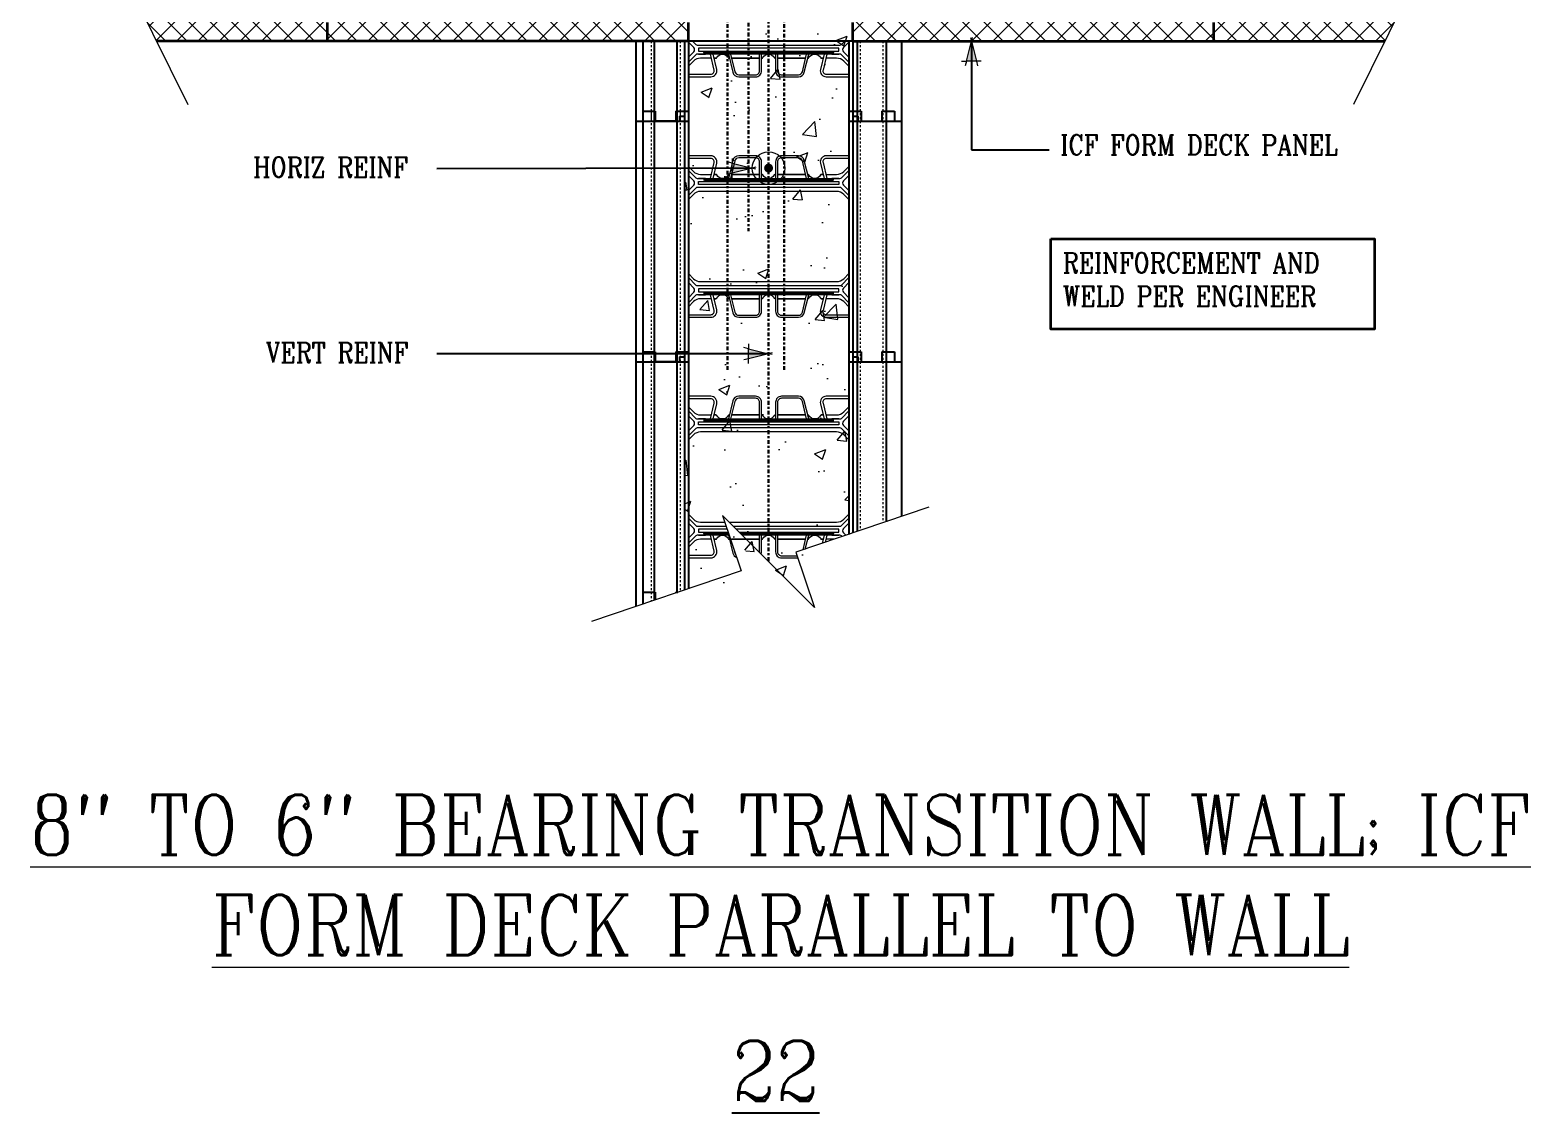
# Model space of a CAD drawing. Header units: inches. Extents: x -135.6 to -60.2, y 233.1 to 320.
# Drawn here: x -135 to -60.2, y 233.1 to 287.1 of the extents above; entities that cross this region are included whole.
import ezdxf

# ---------------------------------------------------------------- set-up
doc = ezdxf.new("R2010")
doc.units = ezdxf.units.IN
doc.header["$MEASUREMENT"] = 0
for name, pattern in [('CENTER', [2, 1.25, -0.25, 0.25, -0.25]), ('DASHED2', [0.375, 0.25, -0.125]), ('HIDDEN', [0.375, 0.25, -0.125])]:
    doc.linetypes.add(name, pattern=pattern)
doc.layers.get('Defpoints').update_dxf_attribs({"color": 252})
for name, color, linetype, lineweight in [('A2 Hatch', 8, 'Continuous', 9), ('A4 medium', 7, 'Continuous', 35), ('DETAILS', 7, 'Continuous', 13), ('DIM', 3, 'Continuous', 13), ('REBAR', 2, 'CENTER', 30)]:
    doc.layers.add(name, color=color, linetype=linetype, lineweight=lineweight)
doc.styles.add('ARCTEXT', font='arctext.shx', dxfattribs={"width": 0.85})
doc.styles.add('RomanC', font='romanc.shx', dxfattribs={"width": 0.85, "height": 5})
doc.dimstyles.new('ARCTEXT1-4', dxfattribs={"dimtxt": 4, "dimasz": 2, "dimexe": 2, "dimexo": 2, "dimgap": 2, "dimtad": 1, "dimdec": 4, "dimzin": 3, "dimdsep": 46, "dimlunit": 4, "dimtxsty": 'ARCTEXT', "dimblk": 'ARCHTICK', "dimcen": 2, "dimaunit": 1, "dimadec": 0, "dimazin": 0, "dimtfac": 1, "dimtdec": 4, "dimtmove": 2, "dimatfit": 3, "dimldrblk": 'arrow', "dimfxl": 1, "dimtolj": 1, "dimtzin": 0, "dimarcsym": 0})
pattern_1 = [(45, (-3330.2749, 728.0245), (-0.53033009, 0.53033009), []), (135, (-3330.2749, 728.0245), (-0.53033009, -0.53033009), [])]
pattern_2 = [(135, (3134.04895, 728.0245), (0.53033009, 0.53033009), []), (45, (3134.04895, 728.0245), (0.53033009, -0.53033009), [])]

# ---------------------------------------------------------------- blocks, each defined once
blk = doc.blocks.new('_ArchTick')
at = {"color": 0, "linetype": 'ByBlock', "const_width": 0.15}
blk.add_lwpolyline([(-0.5, -0.5), (0.5, 0.5)], dxfattribs=at)
blk = doc.blocks.new('arrow')
at = {"layer": 'DIM'}
blk.add_hatch(color=253, dxfattribs=at).paths.add_polyline_path([(-2, 0.5), (-2, -0.5), (0, 0)])
at = {"layer": 'DIM', "lineweight": 9}
for points in [[(-2, 0.98), (-2, 0.5), (-2.47, 0.62)], [(0.37, 0.09), (0, 0)], [(0.37, -0.09), (0, 0)], [(-2, -0.98), (-2, -0.5), (-2.47, -0.62)]]:
    blk.add_lwpolyline(points, dxfattribs=at)
at = {"layer": 'DIM', "lineweight": 15}
blk.add_lwpolyline([(0, 0), (-2, -0.5), (-2, 0.5), (0, 0)], dxfattribs=at)

msp = doc.modelspace()

# ---------------------------------------------------------------- hatches: boundary and pattern name
at = {"layer": 'A2 Hatch', "ltscale": 0.15}
h = msp.add_hatch(dxfattribs=at)
h.set_pattern_fill('AR-CONC', color=256, scale=0.8, style=0)
h.set_pattern_definition([(50, (-3184.082, 732.2644), (5.7380815, -0.502017), [0.6, -6.6]), (355, (-3184.082, 732.2644), (-1.110011, 6.017537), [0.48, -5.28]), (100.45145, (-3183.604, 732.2225), (4.628071, 5.51552), [0.509922, -5.609137]), (46.1842, (-3184.082, 733.8644), (8.537928, -1.324152), [0.9, -9.9]), (96.63564, (-3183.371, 733.754), (7.477296, 7.792949), [0.764882, -8.413704]), (351.1842, (-3184.082, 733.864), (7.477296, 7.79295), [0.72, -7.92]), (21, (-3183.282, 733.4644), (4.7752564, -3.220951), [0.6, -6.6]), (326, (-3183.282, 733.4644), (1.946523, 5.8012), [0.48, -5.28]), (71.45144, (-3182.8843, 733.196), (6.721779, 2.580249), [0.509922, -5.609137]), (37.5, (-3184.0822, 732.2644), (0.0972788, 2.6631508), [0, -5.216, 0, -5.36, 0, -5.3]), (7.5, (-3184.0822, 732.2644), (2.1045563, 3.1552937), [0, -3.056, 0, -5.096, 0, -2.02]), (327.5, (-3185.8662, 732.2644), (4.2705795, -0.180439), [0, -2, 0, -6.24, 0, -8.28]), (317.5, (-3186.6662, 732.2644), (4.6654894, 0.80084), [0, -2.6, 0, -4.144, 0, -5.88])])
h.paths.add_polyline_path([(-100.227, 316.178), (-102.213, 315.504), (-102.413, 258.488), (-99.543, 259.461), (-100.479, 262.221), (-95.883, 257.625), (-96.819, 260.385), (-94.213, 261.269), (-94.217, 293.851), (-96.217, 293.851), (-96.217, 317.537), (-97.502, 317.101), (-96.566, 314.341), (-101.163, 318.938)])
h = msp.add_hatch(dxfattribs=at)
h.set_pattern_fill('ANSI37', color=256, scale=6, style=0)
h.set_pattern_definition(pattern_2)
h.paths.add_polyline_path([(-120.213, 286.529), (-128.743, 286.529), (-129.73, 288.529), (-127.463, 288.529), (-127.73, 291.526), (-126.73, 292.526), (-120.213, 292.526), (-120.213, 291.605), (-121.248, 290.57), (-121.248, 288.488), (-120.213, 287.453)])
h = msp.add_hatch(dxfattribs=at)
h.set_pattern_fill('ANSI37', color=256, scale=6, style=0)
h.set_pattern_definition(pattern_2)
h.paths.add_polyline_path([(-108.73, 292.526), (-102.213, 292.526), (-102.213, 291.605), (-103.248, 290.57), (-103.248, 288.488), (-102.213, 287.453), (-102.213, 286.529), (-120.213, 286.529), (-120.213, 287.453), (-121.248, 288.488), (-121.248, 290.57), (-120.213, 291.605), (-120.213, 292.526), (-114.73, 292.526), (-113.73, 291.526), (-113.998, 288.529), (-109.463, 288.529), (-109.73, 291.526)])
edge = h.paths.add_edge_path()
edge.add_line((-120.213, 291.605), (-121.248, 290.57))
edge.add_line((-120.213, 287.453), (-121.248, 288.488))
edge.add_line((-121.248, 288.488), (-121.248, 290.57))
h = msp.add_hatch(dxfattribs=at)
h.set_pattern_fill('ANSI37', color=256, scale=6, style=0)
h.set_pattern_definition(pattern_1)
h.paths.add_polyline_path([(-87.495, 292.526), (-94.013, 292.526), (-94.013, 291.605), (-92.978, 290.57), (-92.978, 288.488), (-94.013, 287.453), (-94.013, 286.529), (-76.013, 286.529), (-76.013, 287.453), (-74.978, 288.488), (-74.978, 290.57), (-76.013, 291.605), (-76.013, 292.526), (-81.495, 292.526), (-82.495, 291.526), (-82.228, 288.529), (-86.763, 288.529), (-86.495, 291.526)])
edge = h.paths.add_edge_path()
edge.add_line((-76.013, 291.605), (-74.978, 290.57))
edge.add_line((-76.013, 287.453), (-74.978, 288.488))
edge.add_line((-74.978, 288.488), (-74.978, 290.57))
h = msp.add_hatch(dxfattribs=at)
h.set_pattern_fill('ANSI37', color=256, scale=6, style=0)
h.set_pattern_definition(pattern_1)
h.paths.add_polyline_path([(-76.013, 286.529), (-67.482, 286.529), (-66.495, 288.529), (-68.763, 288.529), (-68.495, 291.526), (-69.495, 292.526), (-76.013, 292.526), (-76.013, 291.605), (-74.978, 290.57), (-74.978, 288.488), (-76.013, 287.453)])
h = msp.add_hatch(color=256, dxfattribs=at)
edge = h.paths.add_edge_path()
edge.add_arc((-98.213, 280.196), 0.224, 0, 360)

# ---------------------------------------------------------------- linework, layer by layer
at = {"ltscale": 0.15}
for p, q in [((-120.213, 286.529), (-128.743, 286.529)), ((-94.013, 286.529), (-120.213, 286.529)), ((-76.013, 286.529), (-67.482, 286.529)), ((-103.863, 282.529), (-102.838, 282.529)), ((-103.863, 282.529), (-102.838, 282.529)), ((-103.863, 270.529), (-102.838, 270.529))]:
    msp.add_line(p, q, dxfattribs=at)
at = {"color": 1}
for p, q in [((-104.838, 286.529), (-104.838, 282.529)), ((-104.488, 286.529), (-104.488, 282.529)), ((-103.913, 286.529), (-103.913, 282.529)), ((-102.788, 286.529), (-102.788, 282.529)), ((-102.413, 286.529), (-102.413, 282.529)), ((-102.213, 286.529), (-102.213, 282.529)), ((-94.213, 286.529), (-94.213, 282.529)), ((-94.013, 286.529), (-94.013, 282.529)), ((-93.798, 286.529), (-93.798, 282.529)), ((-92.353, 286.529), (-92.353, 282.529)), ((-91.588, 286.529), (-91.588, 282.529)), ((-104.488, 283.029), (-103.863, 283.029)), ((-104.488, 283.029), (-104.488, 270.529)), ((-104.488, 283.029), (-103.863, 283.029)), ((-103.913, 283.029), (-103.913, 270.529)), ((-103.863, 283.029), (-103.863, 282.529)), ((-103.863, 283.029), (-103.863, 282.529)), ((-102.838, 283.029), (-102.838, 282.529)), ((-102.838, 283.029), (-102.213, 283.029)), ((-102.838, 283.029), (-102.838, 282.529)), ((-102.838, 283.029), (-102.213, 283.029)), ((-102.788, 283.029), (-102.788, 270.529)), ((-102.213, 283.029), (-102.213, 270.529)), ((-94.213, 283.029), (-94.213, 270.529)), ((-94.213, 283.029), (-93.588, 283.029)), ((-94.213, 283.029), (-93.588, 283.029)), ((-93.588, 283.029), (-93.588, 282.529)), ((-93.588, 283.029), (-93.588, 282.529)), ((-92.563, 283.029), (-92.563, 282.529)), ((-92.563, 283.029), (-91.938, 283.029)), ((-92.563, 283.029), (-92.563, 282.529)), ((-92.563, 283.029), (-91.938, 283.029)), ((-91.938, 283.029), (-91.938, 282.529)), ((-91.938, 283.029), (-91.938, 282.529)), ((-104.838, 282.529), (-102.213, 282.529)), ((-104.838, 282.529), (-104.838, 270.529)), ((-104.838, 282.529), (-102.663, 282.529)), ((-104.838, 282.529), (-102.213, 282.529)), ((-104.838, 282.529), (-102.663, 282.529)), ((-102.788, 282.529), (-103.913, 282.529)), ((-102.788, 282.529), (-103.913, 282.529)), ((-102.663, 282.779), (-102.663, 282.529)), ((-102.663, 282.779), (-102.413, 282.779)), ((-102.663, 282.779), (-102.663, 282.529)), ((-102.663, 282.779), (-102.413, 282.779)), ((-102.413, 282.779), (-102.413, 270.529)), ((-102.413, 282.529), (-102.213, 282.529)), ((-102.413, 282.529), (-102.213, 282.529)), ((-94.213, 282.529), (-91.588, 282.529)), ((-94.213, 282.529), (-94.013, 282.529)), ((-94.213, 282.529), (-91.588, 282.529)), ((-94.213, 282.529), (-94.013, 282.529)), ((-94.013, 282.779), (-94.013, 270.529)), ((-94.013, 282.779), (-93.763, 282.779)), ((-94.013, 282.779), (-93.763, 282.779)), ((-93.798, 282.529), (-91.588, 282.529)), ((-93.798, 282.529), (-93.798, 270.529)), ((-93.798, 282.529), (-91.588, 282.529)), ((-93.763, 282.779), (-93.763, 282.529)), ((-93.763, 282.779), (-93.763, 282.529)), ((-92.353, 282.529), (-92.353, 270.529)), ((-91.588, 282.529), (-91.588, 270.529)), ((-104.488, 271.029), (-103.863, 271.029)), ((-104.488, 271.029), (-104.488, 258.436)), ((-103.913, 271.029), (-103.913, 258.631)), ((-103.863, 271.029), (-103.863, 270.529)), ((-102.838, 271.029), (-102.838, 270.529)), ((-102.838, 271.029), (-102.213, 271.029)), ((-102.788, 271.029), (-102.788, 259.013)), ((-102.213, 271.029), (-102.213, 259.208)), ((-94.213, 271.029), (-94.213, 261.921)), ((-94.213, 271.029), (-93.588, 271.029)), ((-93.588, 271.029), (-93.588, 270.529)), ((-92.563, 271.029), (-92.563, 270.529)), ((-92.563, 271.029), (-91.938, 271.029)), ((-91.938, 271.029), (-91.938, 270.529)), ((-104.838, 270.529), (-102.213, 270.529)), ((-104.838, 270.529), (-104.838, 258.317)), ((-104.838, 270.529), (-102.663, 270.529)), ((-102.788, 270.529), (-103.913, 270.529)), ((-102.663, 270.779), (-102.663, 270.529)), ((-102.663, 270.779), (-102.413, 270.779)), ((-102.413, 270.779), (-102.413, 259.14)), ((-102.413, 270.529), (-102.213, 270.529)), ((-94.213, 270.529), (-91.588, 270.529)), ((-94.213, 270.529), (-94.013, 270.529)), ((-94.013, 270.779), (-94.013, 261.989)), ((-94.013, 270.779), (-93.763, 270.779)), ((-93.798, 270.529), (-91.588, 270.529)), ((-93.798, 270.529), (-93.798, 262.061)), ((-93.763, 270.779), (-93.763, 270.529)), ((-92.353, 270.529), (-92.353, 262.552)), ((-91.588, 270.529), (-91.588, 262.811)), ((-104.488, 259.029), (-103.863, 259.029)), ((-103.863, 259.029), (-103.863, 258.648)), ((-102.838, 259.029), (-102.838, 258.996)), ((-102.838, 259.029), (-102.739, 259.029))]:
    msp.add_line(p, q, dxfattribs=at)
at = {"color": 1, "linetype": 'HIDDEN', "ltscale": 0.02}
for p, q in [((-104.488, 283.029), (-103.863, 283.029)), ((-104.488, 283.029), (-103.863, 283.029)), ((-103.863, 283.029), (-103.863, 282.529)), ((-103.863, 283.029), (-103.863, 282.529)), ((-102.838, 283.029), (-102.838, 282.529)), ((-102.838, 283.029), (-102.213, 283.029)), ((-102.838, 283.029), (-102.838, 282.529)), ((-102.838, 283.029), (-102.213, 283.029)), ((-94.213, 283.029), (-93.588, 283.029)), ((-94.213, 283.029), (-93.588, 283.029)), ((-93.588, 283.029), (-93.588, 282.529)), ((-93.588, 283.029), (-93.588, 282.529)), ((-92.563, 283.029), (-92.563, 282.529)), ((-92.563, 283.029), (-91.938, 283.029)), ((-92.563, 283.029), (-92.563, 282.529)), ((-92.563, 283.029), (-91.938, 283.029)), ((-91.938, 283.029), (-91.938, 282.529)), ((-91.938, 283.029), (-91.938, 282.529)), ((-104.488, 271.029), (-103.863, 271.029)), ((-103.863, 271.029), (-103.863, 270.529)), ((-102.838, 271.029), (-102.838, 270.529)), ((-102.838, 271.029), (-102.213, 271.029)), ((-94.213, 271.029), (-93.588, 271.029)), ((-93.588, 271.029), (-93.588, 270.529)), ((-92.563, 271.029), (-92.563, 270.529)), ((-92.563, 271.029), (-91.938, 271.029)), ((-91.938, 271.029), (-91.938, 270.529)), ((-104.488, 259.029), (-103.863, 259.029)), ((-103.863, 259.029), (-103.863, 258.86)), ((-102.838, 259.029), (-102.838, 258.996)), ((-102.838, 259.029), (-102.739, 259.029))]:
    msp.add_line(p, q, dxfattribs=at)
at = {"layer": 'A2 Hatch', "linetype": 'DASHED2', "ltscale": 0.15}
for p, q in [((-104.073, 286.529), (-104.073, 282.529)), ((-102.628, 286.529), (-102.628, 282.529)), ((-93.638, 286.529), (-93.638, 282.529)), ((-92.513, 286.529), (-92.513, 282.529)), ((-104.073, 283.029), (-104.073, 270.529)), ((-102.628, 283.029), (-102.628, 270.529)), ((-93.638, 282.529), (-93.638, 270.529)), ((-92.513, 282.529), (-92.513, 270.529)), ((-104.073, 271.029), (-104.073, 258.577)), ((-102.628, 271.029), (-102.628, 259.067)), ((-93.638, 270.529), (-93.638, 262.116)), ((-92.513, 270.529), (-92.513, 262.497))]:
    msp.add_line(p, q, dxfattribs=at)
at = {"layer": 'A2 Hatch', "ltscale": 0.15}
msp.add_circle((-98.213, 280.196), 0.816, dxfattribs=at)
at = {"layer": 'A4 medium', "ltscale": 0.15}
for p, q in [((-120.213, 286.529), (-120.213, 287.453)), ((-102.213, 286.529), (-102.213, 287.453)), ((-94.013, 286.529), (-94.013, 287.453)), ((-76.013, 286.529), (-76.013, 287.453)), ((-102.213, 286.529), (-128.743, 286.529)), ((-94.013, 286.529), (-67.482, 286.529))]:
    msp.add_line(p, q, dxfattribs=at)
msp.add_lwpolyline([(-84.143, 276.66), (-67.999, 276.66), (-67.999, 272.158), (-84.143, 272.158)], close=True, dxfattribs=at)
at = {"layer": 'DETAILS', "color": 6, "lineweight": 20}
for points in [[(-102.213, 285.73), (-101.945, 285.998, 0.414214), (-101.945, 286.21), (-102.213, 286.479)], [(-102.014, 286.529), (-101.843, 286.359, 0.198912), (-101.772, 286.329), (-98.213, 286.329), (-94.654, 286.329, 0.198912), (-94.583, 286.359), (-94.412, 286.529)], [(-94.213, 286.479), (-94.481, 286.21, 0.414214), (-94.481, 285.998), (-94.213, 285.73)], [(-98.543, 285.679, 0.279322), (-98.499, 285.706, -0.279322), (-98.213, 285.879), (-101.772, 285.879, 0.198912), (-101.843, 285.85), (-102.213, 285.48)], [(-102.213, 284.879), (-101.092, 284.879, 0.485338), (-100.927, 285.089), (-101.118, 285.879), (-101.714, 285.879), (-101.464, 285.879), (-101.364, 285.879)], [(-102.213, 284.749), (-101.092, 284.749, 0.485338), (-100.801, 285.12), (-100.984, 285.879)], [(-101.069, 285.679), (-101.606, 285.679, 0.198912), (-101.96, 285.533), (-102.213, 285.28)], [(-100.842, 285.679), (-100.936, 285.679), (-100.842, 285.679, 0.279322), (-100.798, 285.706, -0.605918), (-100.227, 285.706, 0.279322), (-100.182, 285.679)], [(-100.212, 285.879), (-99.995, 284.979, 0.346495), (-99.704, 284.749), (-98.861, 284.749, 0.414214), (-98.561, 285.049), (-98.561, 285.879)], [(-100.109, 285.879), (-99.898, 285.002, 0.346495), (-99.704, 284.849), (-98.861, 284.849, 0.414214), (-98.661, 285.049), (-98.661, 285.879)], [(-94.213, 285.48), (-94.583, 285.85, 0.198912), (-94.654, 285.879), (-98.213, 285.879, -0.279322), (-97.927, 285.706, 0.279322), (-97.883, 285.679)], [(-97.865, 285.879), (-97.865, 285.049, 0.414214), (-97.565, 284.749), (-96.722, 284.749, 0.346495), (-96.431, 284.979), (-96.214, 285.879)], [(-97.765, 285.879), (-97.765, 285.049, 0.414214), (-97.565, 284.849), (-96.722, 284.849, 0.346495), (-96.528, 285.002), (-96.316, 285.879)], [(-96.244, 285.679, 0.279322), (-96.199, 285.706, -0.605918), (-95.628, 285.706, 0.279322), (-95.584, 285.679), (-95.49, 285.679), (-95.584, 285.679)], [(-95.442, 285.879), (-95.625, 285.12, 0.485338), (-95.334, 284.749), (-94.213, 284.749)], [(-95.062, 285.879), (-94.962, 285.879), (-94.712, 285.879), (-95.308, 285.879), (-95.499, 285.089, 0.485338), (-95.334, 284.879), (-94.213, 284.879)], [(-94.213, 285.28), (-94.466, 285.533, 0.198912), (-94.819, 285.679), (-95.357, 285.679)], [(-100.984, 279.679), (-100.801, 280.439, 0.485338), (-101.092, 280.809), (-102.213, 280.809)], [(-98.561, 279.679), (-98.561, 280.509, 0.414214), (-98.861, 280.809), (-99.704, 280.809, 0.346495), (-99.995, 280.58), (-100.212, 279.679)], [(-96.214, 279.679), (-96.431, 280.58, 0.346495), (-96.722, 280.809), (-97.565, 280.809, 0.414214), (-97.865, 280.509), (-97.865, 279.679)], [(-94.213, 280.809), (-95.334, 280.809, 0.485338), (-95.625, 280.439), (-95.442, 279.679)], [(-101.364, 279.679), (-101.464, 279.679), (-101.714, 279.679), (-101.118, 279.679), (-100.927, 280.469, 0.485338), (-101.092, 280.679), (-102.213, 280.679)], [(-102.213, 280.279), (-101.96, 280.026, 0.198912), (-101.606, 279.879), (-101.069, 279.879)], [(-102.213, 280.079), (-101.843, 279.709, 0.198912), (-101.772, 279.679), (-98.213, 279.679, -0.279322), (-98.499, 279.852, 0.279322), (-98.543, 279.879)], [(-98.661, 279.679), (-98.661, 280.509, 0.414214), (-98.861, 280.709), (-99.704, 280.709, 0.346495), (-99.898, 280.556), (-100.109, 279.679)], [(-97.883, 279.879, 0.279322), (-97.927, 279.852, -0.279322), (-98.213, 279.679), (-94.654, 279.679, 0.198912), (-94.583, 279.709), (-94.213, 280.079)], [(-96.316, 279.679), (-96.528, 280.556, 0.346495), (-96.722, 280.709), (-97.565, 280.709, 0.414214), (-97.765, 280.509), (-97.765, 279.679)], [(-94.213, 280.679), (-95.334, 280.679, 0.485338), (-95.499, 280.469), (-95.308, 279.679), (-94.712, 279.679), (-94.962, 279.679), (-95.062, 279.679)], [(-95.357, 279.879), (-94.819, 279.879, 0.198912), (-94.466, 280.026), (-94.213, 280.279)], [(-102.213, 279.08), (-101.945, 279.348, 0.414214), (-101.945, 279.56), (-102.213, 279.829)], [(-100.182, 279.879, 0.279322), (-100.227, 279.852, -0.605918), (-100.798, 279.852, 0.279322), (-100.842, 279.879), (-100.936, 279.879), (-100.842, 279.879)], [(-95.584, 279.879), (-95.49, 279.879), (-95.584, 279.879, 0.279322), (-95.628, 279.852, -0.605918), (-96.199, 279.852, 0.279322), (-96.244, 279.879)], [(-94.213, 279.829), (-94.481, 279.56, 0.414214), (-94.481, 279.348), (-94.213, 279.08)], [(-94.213, 278.83), (-94.583, 279.2, 0.198912), (-94.654, 279.229), (-98.213, 279.229), (-101.772, 279.229, 0.198912), (-101.843, 279.2), (-102.213, 278.83)], [(-94.213, 278.63), (-94.466, 278.883, 0.198912), (-94.819, 279.029), (-98.213, 279.029), (-101.606, 279.029, 0.198912), (-101.96, 278.883), (-102.213, 278.63)], [(-102.213, 274.929), (-101.96, 274.676, 0.198912), (-101.606, 274.529), (-98.213, 274.529), (-94.819, 274.529, 0.198912), (-94.466, 274.676), (-94.213, 274.929)], [(-102.213, 274.729), (-101.843, 274.359, 0.198912), (-101.772, 274.329), (-98.213, 274.329), (-94.654, 274.329, 0.198912), (-94.583, 274.359), (-94.213, 274.729)], [(-102.213, 273.73), (-101.945, 273.998, 0.414214), (-101.945, 274.21), (-102.213, 274.479)], [(-94.213, 274.479), (-94.481, 274.21, 0.414214), (-94.481, 273.998), (-94.213, 273.73)], [(-98.543, 273.679, 0.279322), (-98.499, 273.706, -0.279322), (-98.213, 273.879), (-101.772, 273.879, 0.198912), (-101.843, 273.85), (-102.213, 273.48)], [(-102.213, 272.879), (-101.092, 272.879, 0.485338), (-100.927, 273.089), (-101.118, 273.879), (-101.714, 273.879), (-101.464, 273.879), (-101.364, 273.879)], [(-102.213, 272.749), (-101.092, 272.749, 0.485338), (-100.801, 273.12), (-100.984, 273.879)], [(-101.069, 273.679), (-101.606, 273.679, 0.198912), (-101.96, 273.533), (-102.213, 273.28)], [(-100.842, 273.679), (-100.936, 273.679), (-100.842, 273.679, 0.279322), (-100.798, 273.706, -0.605918), (-100.227, 273.706, 0.279322), (-100.182, 273.679)], [(-100.212, 273.879), (-99.995, 272.979, 0.346495), (-99.704, 272.749), (-98.861, 272.749, 0.414214), (-98.561, 273.049), (-98.561, 273.879)], [(-100.109, 273.879), (-99.898, 273.002, 0.346495), (-99.704, 272.849), (-98.861, 272.849, 0.414214), (-98.661, 273.049), (-98.661, 273.879)], [(-94.213, 273.48), (-94.583, 273.85, 0.198912), (-94.654, 273.879), (-98.213, 273.879, -0.279322), (-97.927, 273.706, 0.279322), (-97.883, 273.679)], [(-97.865, 273.879), (-97.865, 273.049, 0.414214), (-97.565, 272.749), (-96.722, 272.749, 0.346495), (-96.431, 272.979), (-96.214, 273.879)], [(-97.765, 273.879), (-97.765, 273.049, 0.414214), (-97.565, 272.849), (-96.722, 272.849, 0.346495), (-96.528, 273.002), (-96.316, 273.879)], [(-96.244, 273.679, 0.279322), (-96.199, 273.706, -0.605918), (-95.628, 273.706, 0.279322), (-95.584, 273.679), (-95.49, 273.679), (-95.584, 273.679)], [(-95.442, 273.879), (-95.625, 273.12, 0.485338), (-95.334, 272.749), (-94.213, 272.749)], [(-95.062, 273.879), (-94.962, 273.879), (-94.712, 273.879), (-95.308, 273.879), (-95.499, 273.089, 0.485338), (-95.334, 272.879), (-94.213, 272.879)], [(-94.213, 273.28), (-94.466, 273.533, 0.198912), (-94.819, 273.679), (-95.357, 273.679)], [(-100.984, 267.679), (-100.801, 268.439, 0.485338), (-101.092, 268.809), (-102.213, 268.809)], [(-98.561, 267.679), (-98.561, 268.509, 0.414214), (-98.861, 268.809), (-99.704, 268.809, 0.346495), (-99.995, 268.58), (-100.212, 267.679)], [(-96.214, 267.679), (-96.431, 268.58, 0.346495), (-96.722, 268.809), (-97.565, 268.809, 0.414214), (-97.865, 268.509), (-97.865, 267.679)], [(-94.213, 268.809), (-95.334, 268.809, 0.485338), (-95.625, 268.439), (-95.442, 267.679)], [(-101.364, 267.679), (-101.464, 267.679), (-101.714, 267.679), (-101.118, 267.679), (-100.927, 268.469, 0.485338), (-101.092, 268.679), (-102.213, 268.679)], [(-102.213, 268.279), (-101.96, 268.026, 0.198912), (-101.606, 267.879), (-101.069, 267.879)], [(-102.213, 268.079), (-101.843, 267.709, 0.198912), (-101.772, 267.679), (-98.213, 267.679, -0.279322), (-98.499, 267.852, 0.279322), (-98.543, 267.879)], [(-98.661, 267.679), (-98.661, 268.509, 0.414214), (-98.861, 268.709), (-99.704, 268.709, 0.346495), (-99.898, 268.556), (-100.109, 267.679)], [(-97.883, 267.879, 0.279322), (-97.927, 267.852, -0.279322), (-98.213, 267.679), (-94.654, 267.679, 0.198912), (-94.583, 267.709), (-94.213, 268.079)], [(-96.316, 267.679), (-96.528, 268.556, 0.346495), (-96.722, 268.709), (-97.565, 268.709, 0.414214), (-97.765, 268.509), (-97.765, 267.679)], [(-94.213, 268.679), (-95.334, 268.679, 0.485338), (-95.499, 268.469), (-95.308, 267.679), (-94.712, 267.679), (-94.962, 267.679), (-95.062, 267.679)], [(-95.357, 267.879), (-94.819, 267.879, 0.198912), (-94.466, 268.026), (-94.213, 268.279)], [(-102.213, 267.08), (-101.945, 267.348, 0.414214), (-101.945, 267.56), (-102.213, 267.829)], [(-100.182, 267.879, 0.279322), (-100.227, 267.852, -0.605918), (-100.798, 267.852, 0.279322), (-100.842, 267.879), (-100.936, 267.879), (-100.842, 267.879)], [(-95.584, 267.879), (-95.49, 267.879), (-95.584, 267.879, 0.279322), (-95.628, 267.852, -0.605918), (-96.199, 267.852, 0.279322), (-96.244, 267.879)], [(-94.213, 267.829), (-94.481, 267.56, 0.414214), (-94.481, 267.348), (-94.213, 267.08)], [(-94.213, 266.83), (-94.583, 267.2, 0.198912), (-94.654, 267.229), (-98.213, 267.229), (-101.772, 267.229, 0.198912), (-101.843, 267.2), (-102.213, 266.83)], [(-94.213, 266.63), (-94.466, 266.883, 0.198912), (-94.819, 267.029), (-98.213, 267.029), (-101.606, 267.029, 0.198912), (-101.96, 266.883), (-102.213, 266.63)], [(-102.213, 262.929), (-101.96, 262.676, 0.198912), (-101.606, 262.529), (-100.398, 262.529)], [(-100.178, 262.529), (-98.213, 262.529), (-94.819, 262.529, 0.198912), (-94.466, 262.676), (-94.213, 262.929)], [(-102.213, 262.729), (-101.843, 262.359, 0.198912), (-101.772, 262.329), (-100.33, 262.329)], [(-102.213, 261.73), (-101.945, 261.998, 0.414214), (-101.945, 262.21), (-102.213, 262.479)], [(-99.978, 262.329), (-98.213, 262.329), (-94.654, 262.329, 0.198912), (-94.583, 262.359), (-94.213, 262.729)], [(-94.213, 262.479), (-94.481, 262.21, 0.414214), (-94.481, 261.998), (-94.355, 261.872)], [(-102.213, 260.879), (-101.092, 260.879, 0.485338), (-100.927, 261.089), (-101.118, 261.879), (-101.714, 261.879), (-101.464, 261.879), (-101.364, 261.879)], [(-102.213, 260.749), (-101.092, 260.749, 0.485338), (-100.801, 261.12), (-100.984, 261.879)], [(-100.178, 261.879), (-101.772, 261.879, 0.198912), (-101.843, 261.85), (-102.213, 261.48)], [(-101.069, 261.679), (-101.606, 261.679, 0.198912), (-101.96, 261.533), (-102.213, 261.28)], [(-100.212, 261.979), (-101.364, 261.979), (-101.461, 261.957, 0.780776), (-101.461, 261.951), (-101.364, 261.929), (-100.195, 261.929)], [(-100.842, 261.679), (-100.936, 261.679), (-100.842, 261.679, 0.279322), (-100.798, 261.706, -0.605918), (-100.227, 261.706, 0.279322), (-100.182, 261.679)], [(-100.212, 261.879), (-99.995, 260.979, 0.25734), (-99.8, 260.765, 0.25734)], [(-99.578, 261.929), (-98.213, 261.929), (-95.062, 261.929), (-94.965, 261.951, 0.780776), (-94.965, 261.957), (-95.062, 261.979), (-98.213, 261.979), (-99.628, 261.979)], [(-98.543, 261.679, 0.279322), (-98.499, 261.706, -0.279322), (-98.213, 261.879), (-99.528, 261.879)], [(-98.664, 261.015, 0.042719), (-98.661, 261.049), (-98.661, 261.879)], [(-98.584, 260.935, 0.098012), (-98.561, 261.049), (-98.561, 261.879)], [(-94.542, 261.809), (-94.583, 261.85, 0.198912), (-94.654, 261.879), (-98.213, 261.879, -0.279322), (-97.927, 261.706, 0.279322), (-97.883, 261.679)], [(-97.865, 261.879), (-97.865, 261.049, 0.414214), (-97.565, 260.749), (-96.757, 260.749)], [(-97.765, 261.879), (-97.765, 261.049, 0.414214), (-97.565, 260.849), (-96.791, 260.849)], [(-96.244, 261.679, 0.279322), (-96.199, 261.706, -0.605918), (-95.628, 261.706, 0.279322), (-95.584, 261.679), (-95.49, 261.679), (-95.584, 261.679)], [(-99.942, 261.183), (-99.898, 261.002, 0.128873), (-99.85, 260.913)]]:
    msp.add_lwpolyline(points, format="xyb", dxfattribs=at)
for points in [[(-98.213, 286.029), (-94.712, 286.029), (-94.712, 286.179), (-98.213, 286.179), (-101.714, 286.179), (-101.714, 286.029)], [(-100.164, 285.679), (-100.182, 285.679)], [(-98.661, 285.679), (-100.061, 285.679)], [(-98.561, 285.679), (-98.543, 285.679)], [(-97.865, 285.679), (-97.883, 285.679)], [(-97.765, 285.679), (-96.365, 285.679)], [(-96.262, 285.679), (-96.244, 285.679)], [(-98.213, 279.529), (-94.712, 279.529), (-94.712, 279.379), (-98.213, 279.379), (-101.714, 279.379), (-101.714, 279.529)], [(-100.164, 279.879), (-100.182, 279.879)], [(-98.661, 279.879), (-100.061, 279.879)], [(-98.561, 279.879), (-98.543, 279.879)], [(-97.865, 279.879), (-97.883, 279.879)], [(-97.765, 279.879), (-96.365, 279.879)], [(-96.262, 279.879), (-96.244, 279.879)], [(-98.213, 274.029), (-94.712, 274.029), (-94.712, 274.179), (-98.213, 274.179), (-101.714, 274.179), (-101.714, 274.029)], [(-100.164, 273.679), (-100.182, 273.679)], [(-98.661, 273.679), (-100.061, 273.679)], [(-98.561, 273.679), (-98.543, 273.679)], [(-97.865, 273.679), (-97.883, 273.679)], [(-97.765, 273.679), (-96.365, 273.679)], [(-96.262, 273.679), (-96.244, 273.679)], [(-98.213, 267.529), (-94.712, 267.529), (-94.712, 267.379), (-98.213, 267.379), (-101.714, 267.379), (-101.714, 267.529)], [(-100.164, 267.879), (-100.182, 267.879)], [(-98.661, 267.879), (-100.061, 267.879)], [(-98.561, 267.879), (-98.543, 267.879)], [(-97.865, 267.879), (-97.883, 267.879)], [(-97.765, 267.879), (-96.365, 267.879)], [(-96.262, 267.879), (-96.244, 267.879)], [(-100.164, 261.679), (-100.182, 261.679)], [(-98.661, 261.679), (-100.061, 261.679)], [(-98.561, 261.679), (-98.543, 261.679)], [(-97.865, 261.679), (-97.883, 261.679)], [(-97.765, 261.679), (-96.365, 261.679)], [(-96.262, 261.679), (-96.244, 261.679)]]:
    msp.add_lwpolyline(points, close=True, dxfattribs=at)
for points in [[(-98.213, 285.929), (-95.062, 285.929), (-94.965, 285.951, 0.780776), (-94.965, 285.957), (-95.062, 285.979), (-98.213, 285.979), (-101.364, 285.979), (-101.461, 285.957, 0.780776), (-101.461, 285.951), (-101.364, 285.929)], [(-98.213, 279.629), (-101.364, 279.629), (-101.461, 279.607, 0.780776), (-101.461, 279.601), (-101.364, 279.579), (-98.213, 279.579), (-95.062, 279.579), (-94.965, 279.601, 0.780776), (-94.965, 279.607), (-95.062, 279.629)], [(-98.213, 273.929), (-95.062, 273.929), (-94.965, 273.951, 0.780776), (-94.965, 273.957), (-95.062, 273.979), (-98.213, 273.979), (-101.364, 273.979), (-101.461, 273.957, 0.780776), (-101.461, 273.951), (-101.364, 273.929)], [(-98.213, 267.629), (-101.364, 267.629), (-101.461, 267.607, 0.780776), (-101.461, 267.601), (-101.364, 267.579), (-98.213, 267.579), (-95.062, 267.579), (-94.965, 267.601, 0.780776), (-94.965, 267.607), (-95.062, 267.629)]]:
    msp.add_lwpolyline(points, format="xyb", close=True, dxfattribs=at)
for points in [[(-100.279, 262.179), (-101.714, 262.179), (-101.714, 262.029), (-100.229, 262.029)], [(-99.678, 262.029), (-98.213, 262.029), (-94.712, 262.029), (-94.712, 262.179), (-98.213, 262.179), (-99.828, 262.179)], [(-96.493, 261.147), (-96.316, 261.879)], [(-96.381, 261.185), (-96.214, 261.879)], [(-95.442, 261.879), (-95.541, 261.47)], [(-95.062, 261.879), (-94.962, 261.879), (-94.712, 261.879), (-95.308, 261.879), (-95.395, 261.52)], [(-94.925, 261.679), (-95.357, 261.679)]]:
    msp.add_lwpolyline(points, dxfattribs=at)
at = {"layer": 'DIM'}
for p, q in [((-130.574, 290.239), (-127.18, 283.361)), ((-65.652, 290.239), (-69.046, 283.361))]:
    msp.add_line(p, q, dxfattribs=at)
msp.add_lwpolyline([(-90.224, 263.274), (-96.851, 261.026), (-95.915, 258.266), (-100.511, 262.862), (-99.575, 260.102), (-107.04, 257.571)], dxfattribs=at)
at = {"layer": 'REBAR', "ltscale": 0.15}
for p, q in [((-99.215, 317.668), (-99.215, 277.053)), ((-98.213, 305.139), (-98.213, 260.564)), ((-100.262, 270.129), (-100.262, 290.529)), ((-97.432, 270.129), (-97.432, 290.529))]:
    msp.add_line(p, q, dxfattribs=at)

# ---------------------------------------------------------------- texts
at = {"layer": 'Defpoints', "insert": (-97.859, 236.65), "char_height": 3, "width": 90.08, "attachment_point": 2, "style": 'RomanC'}
msp.add_mtext('{\\L22}\\P            ', dxfattribs=at)
at = {"layer": 'DIM', "color": 3, "char_height": 1, "attachment_point": 1, "style": 'RomanC'}
for s, insert, width in [('ICF FORM DECK PANEL', (-83.662, 281.852), 22.68955), ('HORIZ REINF ', (-123.926, 280.748), 22.68955), ('REINFORCEMENT AND WELD PER ENGINEER', (-83.545, 275.974), 15.71499), ('VERT REINF ', (-123.292, 271.497), 22.68955)]:
    msp.add_mtext(s, dxfattribs=dict(at, insert=insert, width=width))
at = {"layer": 'DIM', "insert": (-97.619, 248.929), "char_height": 3, "width": 90.08, "attachment_point": 2, "style": 'RomanC'}
msp.add_mtext('{\\L8" TO 6" BEARING TRANSITION WALL; ICF FORM DECK PARALLEL TO WALL }\\P\\P          ', dxfattribs=at)

# ---------------------------------------------------------------- leaders
at = {"layer": 'DIM'}
for points in [[(-88.097, 286.529), (-88.101, 281.108), (-84.213, 281.108)], [(-99.029, 280.191), (-107.333, 280.178), (-114.758, 280.166)], [(-98.213, 270.932), (-107.097, 270.933), (-114.758, 270.933)]]:
    msp.add_leader(points, dimstyle='ARCTEXT1-4', override={"dimasz": 0.5, "dimtad": 0}, dxfattribs=at)

doc.saveas('drawing.dxf')
